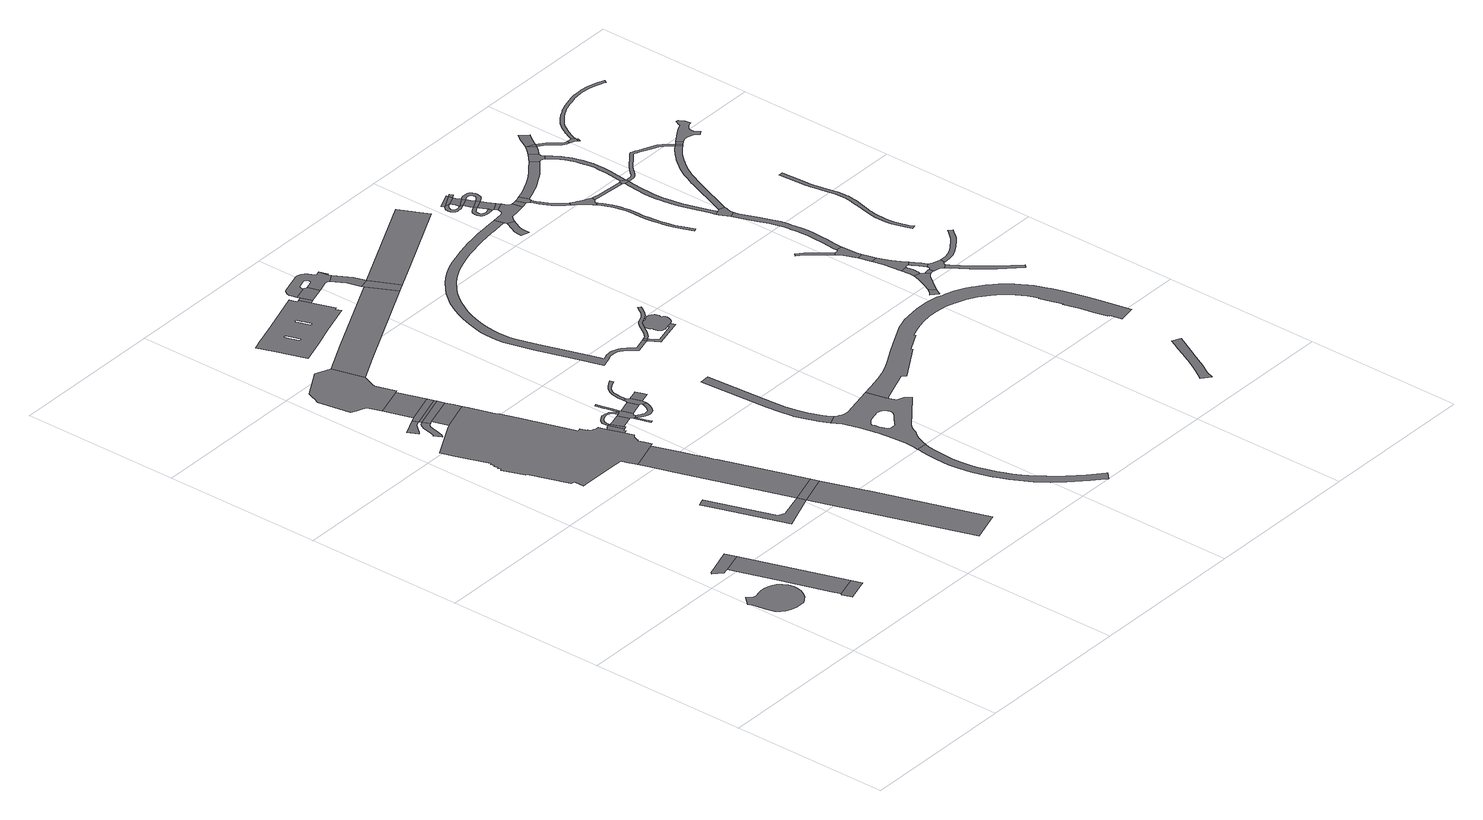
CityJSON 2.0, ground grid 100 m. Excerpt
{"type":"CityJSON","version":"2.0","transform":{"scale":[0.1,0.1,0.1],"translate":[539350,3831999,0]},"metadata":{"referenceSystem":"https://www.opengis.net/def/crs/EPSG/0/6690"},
"CityObjects":{
"road1":{"type":"Road","geometry":[{"type":"MultiSurface","lod":"1","boundaries":[[[0,1,2,3,4,5,6,7,8,9,10,11,12,13,14,15,16,17,18,19,20,21,22,23,24,25,26,27,28,29,30]]]}]},
"road2":{"type":"Road","geometry":[{"type":"MultiSurface","lod":"1","boundaries":[[[31,32,33,34,35,36,37,38,39]]]}]},
"road3":{"type":"Road","attributes":{"RoadStructureAttribute.sectionType":"1"},"geometry":[{"type":"MultiSurface","lod":"1","boundaries":[[[39,38,40,41,42,43,44,45]]]}]},
"road4":{"type":"Road","geometry":[{"type":"MultiSurface","lod":"1","boundaries":[[[45,44,46,47,48,49]]]}]},
"road5":{"type":"Road","attributes":{"RoadStructureAttribute.sectionType":"1"},"geometry":[{"type":"MultiSurface","lod":"1","boundaries":[[[50,51,52,53,54,55,56,57,58]]]}]},
"road6":{"type":"Road","geometry":[{"type":"MultiSurface","lod":"1","boundaries":[[[59,60,61,62,63,64,65,66,67,68]]]}]},
"road7":{"type":"Road","geometry":[{"type":"MultiSurface","lod":"1","boundaries":[[[69,70,71,72,73,74,75,76,77,78,79,80,81,82,83,84,85,86]]]}]},
"road8":{"type":"Road","attributes":{"RoadStructureAttribute.sectionType":"1"},"geometry":[{"type":"MultiSurface","lod":"1","boundaries":[[[87,88,89,90,91,92,93,94,95,96,97,98,99,100,101,102,103,104,105,106,107,108,109,110,111,112,113,114,115,116,117,118,119,120,121,122,123,124,125,126,127,128,129,130,131,132,133,134,135,136,137,138,139,140,141,142,143]]]}]},
"road9":{"type":"Road","attributes":{"RoadStructureAttribute.sectionType":"1"},"geometry":[{"type":"MultiSurface","lod":"1","boundaries":[[[144,145,59,68,146]]]}]},
"road10":{"type":"Road","geometry":[{"type":"MultiSurface","lod":"1","boundaries":[[[146,68,69,147]]]}]},
"road11":{"type":"Road","attributes":{"RoadStructureAttribute.sectionType":"1"},"geometry":[{"type":"MultiSurface","lod":"1","boundaries":[[[147,69,86,148,149]]]}]},
"road12":{"type":"Road","geometry":[{"type":"MultiSurface","lod":"1","boundaries":[[[150,151,152,153,154,155,156,157,158,159,160,161,162,163,164,165,166,167,168,169]]]}]},
"road13":{"type":"Road","attributes":{"RoadStructureAttribute.sectionType":"1"},"geometry":[{"type":"MultiSurface","lod":"1","boundaries":[[[162,161,145,144]]]}]},
"road14":{"type":"Road","attributes":{"RoadStructureAttribute.sectionType":"1"},"geometry":[{"type":"MultiSurface","lod":"1","boundaries":[[[170,171,149,148,102,101]]]}]},
"road15":{"type":"Road","attributes":{"RoadStructureAttribute.sectionType":"1"},"geometry":[{"type":"MultiSurface","lod":"1","boundaries":[[[172,173,174,175,176,133,132,177,178,179,180,181]]]}]},
"road16":{"type":"Road","geometry":[{"type":"MultiSurface","lod":"1","boundaries":[[[181,180,58,57,182]]]}]},
"road17":{"type":"Road","attributes":{"RoadStructureAttribute.sectionType":"1"},"geometry":[{"type":"MultiSurface","lod":"1","boundaries":[[[183,184,182,57,185,186]]]}]},
"road18":{"type":"Road","geometry":[{"type":"MultiSurface","lod":"1","boundaries":[[[187,188,143,142,189,190,191,192,193]]]}]},
"road19":{"type":"Road","attributes":{"RoadStructureAttribute.sectionType":"1"},"geometry":[{"type":"MultiSurface","lod":"1","boundaries":[[[193,192,194,195]]]}]},
"road20":{"type":"Road","attributes":{"RoadStructureAttribute.sectionType":"1"},"geometry":[{"type":"MultiSurface","lod":"1","boundaries":[[[196,197,198,199,195,194,200,201,202]]]}]},
"road21":{"type":"Road","geometry":[{"type":"MultiSurface","lod":"1","boundaries":[[[203,204,205,206,207,208,209,210,211,212,213,214,215,216,217,218,193,195,219,220,221,222,223,224,225,226,227,228,229,230,231,232,233]]]}]},
"road22":{"type":"Road","geometry":[{"type":"MultiSurface","lod":"1","boundaries":[[[234,235,236,237,238,239]]]}]},
"road23":{"type":"Road","geometry":[{"type":"MultiSurface","lod":"1","boundaries":[[[240,233,232,196,202,241,239,238,242,243,244,245,246]]]}]},
"road24":{"type":"Road","geometry":[{"type":"MultiSurface","lod":"1","boundaries":[[[247,248,249,250,251,252,253,233,240]]]}]},
"road25":{"type":"Road","geometry":[{"type":"MultiSurface","lod":"1","boundaries":[[[254,255,256,257,258,259,260,261,262,263,264,265,242,238,266,267,268,269,270,271,272,273,274,275,276,277,278,279]]]}]},
"road26":{"type":"Road","attributes":{"RoadStructureAttribute.sectionType":"1"},"geometry":[{"type":"MultiSurface","lod":"1","boundaries":[[[280,246,245,281,282,283]]]}]},
"road27":{"type":"Road","geometry":[{"type":"MultiSurface","lod":"1","boundaries":[[[284,285,286,287,288,289,290,291,292,293,294,295,296,297,298,299,300],[301,302,303,304,305,306,307,308,309,310,311,312,313],[314,315,316,317,318,319,320,321,322,323,324,325,326,327,328,329]]]}]},
"road28":{"type":"Road","geometry":[{"type":"MultiSurface","lod":"1","boundaries":[[[330,331,332,280,283,333,334,254,279,335,336,337]]]}]},
"road29":{"type":"Road","attributes":{"RoadStructureAttribute.sectionType":"1"},"geometry":[{"type":"MultiSurface","lod":"1","boundaries":[[[338,339,340,341,342,337,336]]]}]},
"road30":{"type":"Road","geometry":[{"type":"MultiSurface","lod":"1","boundaries":[[[343,344,345,346,347,348,349,350,351,352,353,354,355,356,357,358,359,360,361,331,330]]]}]},
"road31":{"type":"Road","attributes":{"RoadStructureAttribute.sectionType":"1"},"geometry":[{"type":"MultiSurface","lod":"1","boundaries":[[[362,363,364,169,168,365,366]]]}]},
"road32":{"type":"Road","attributes":{"RoadStructureAttribute.sectionType":"1"},"geometry":[{"type":"MultiSurface","lod":"1","boundaries":[[[367,368,369,370,371,372,373,374,375,376,377,378,379,380,381,382,383,384,385,386,387,388,389,390,391,392,393,394,395,396,397,398,399,400,401,402,403,404,405,406,407,408,409,410,411,412,413]]]}]},
"road33":{"type":"Road","geometry":[{"type":"MultiSurface","lod":"1","boundaries":[[[414,285,284,415]]]}]},
"road34":{"type":"Road","attributes":{"RoadStructureAttribute.sectionType":"1"},"geometry":[{"type":"MultiSurface","lod":"1","boundaries":[[[416,417,418,419,420,421,422,423,424,425,426,427,428,429,430,431]]]}]},
"road35":{"type":"Road","geometry":[{"type":"MultiSurface","lod":"1","boundaries":[[[432,433,434,435,436,414,415,437,438]]]}]},
"road36":{"type":"Road","attributes":{"RoadStructureAttribute.sectionType":"1"},"geometry":[{"type":"MultiSurface","lod":"1","boundaries":[[[439,440,441,442,443,444,445,446,431,430,447,448,449,450,451,452,453,454,455,456,457,458,459,460,461,367,413,462,463,464,465,466,467,468,469,470,471,472,473,474,475,476],[477,478,479,480,481,482,483,484,485,486,487,488,489,490,491,492,493,494,495,496,497,498,499,500,501,502,503]]]}]},
"road37":{"type":"Road","attributes":{"RoadStructureAttribute.sectionType":"1"},"geometry":[{"type":"MultiSurface","lod":"1","boundaries":[[[504,505,506,507,508,509,510,511,512,513,514,515,516,517,518,436,435,519,520,521,522,523,524,525,526,527,528,529,530,438,437,531,532,533,534,535,536,537]]]}]},
"road38":{"type":"Road","attributes":{"RoadStructureAttribute.sectionType":"1"},"geometry":[{"type":"MultiSurface","lod":"1","boundaries":[[[538,534,533,539,540,541]]]}]},
"road39":{"type":"Road","geometry":[{"type":"MultiSurface","lod":"1","boundaries":[[[537,536,542]]]}]},
"road40":{"type":"Road","attributes":{"RoadStructureAttribute.sectionType":"1"},"geometry":[{"type":"MultiSurface","lod":"1","boundaries":[[[541,540,362,366,543]]]}]},
"road41":{"type":"Road","geometry":[{"type":"MultiSurface","lod":"1","boundaries":[[[544,545,546,547]]]}]},
"road42":{"type":"Road","attributes":{"RoadStructureAttribute.sectionType":"1"},"geometry":[{"type":"MultiSurface","lod":"1","boundaries":[[[548,549,550,547,546,551,552,553,554,555]]]}]},
"road43":{"type":"Road","attributes":{"RoadStructureAttribute.sectionType":"1"},"geometry":[{"type":"MultiSurface","lod":"1","boundaries":[[[556,557,558,559,560,561,562,563,564,565,566,567,568,569,570,571,544,547,572,573,574,575]]]}]},
"road44":{"type":"Road","attributes":{"RoadStructureAttribute.sectionType":"1"},"geometry":[{"type":"MultiSurface","lod":"1","boundaries":[[[576,577,578,579,580,581,582,583,584,585,586,587,588,589,590,591,592,593,594,595,596,597,598,599,600,601,602,603,604,605,606,607,608,609,610,611,612,613,614,615,616,617,618,619,620,546,545,621,622,623,624,625,626,627,628,629,630,631,632,633,634,635,636,637,638,639,640,641,642,643,644,645,646,647,648,649,650,651,652,653,654,655,656,657,658,659,660,661,662,663,664,665,666]]]}]},
"road45":{"type":"Road","geometry":[{"type":"MultiSurface","lod":"1","boundaries":[[[667,668,669,670,671,672,673,674,675,676,677,678,679,680,681,682,683,684,575,574,685,686,687,688,689,690,691,692,693,694,695,696,697,698,555,554]]]}]},
"road46":{"type":"Road","attributes":{"RoadStructureAttribute.sectionType":"1"},"geometry":[{"type":"MultiSurface","lod":"1","boundaries":[[[699,700,541,543,701,702]]]}]},
"road47":{"type":"Road","attributes":{"RoadStructureAttribute.sectionType":"1"},"geometry":[{"type":"MultiSurface","lod":"1","boundaries":[[[703,704,705,706,707,708,709,710,711,712,713,714,715,716,717,718,719,720,721,722,723,724,725,726,727,728,729,730,731,732,733,734,735,736,737,738,739,740,741,742,743,744,745,746,747,439,476,748,749,750,751,752,753,754,755,756,757,758,759,760,761,762,763,764,765,766,767,768,769,770,771,772,773,774,775,776,777,778,779,780,781]]]}]},
"road48":{"type":"Road","geometry":[{"type":"MultiSurface","lod":"1","boundaries":[[[782,783,784,785,786,787,788,789,790,791]]]}]},
"road49":{"type":"Road","geometry":[{"type":"MultiSurface","lod":"1","boundaries":[[[792,793,794,795,796,797,798,799,800,801,802,803,804,805,806,807,808,809,810,811,812,813,814,815,816,817]]]}]},
"road50":{"type":"Road","geometry":[{"type":"MultiSurface","lod":"1","boundaries":[[[818,819,820,821,822,823,824,825,826,827,828,829,830,831,832,833,834,835,836,837,838,839,840,841,842,843,844,845,846,847]]]}]},
"road51":{"type":"Road","geometry":[{"type":"MultiSurface","lod":"1","boundaries":[[[848,849,850,792,851]]]}]},
"road52":{"type":"Road","attributes":{"RoadStructureAttribute.sectionType":"1"},"geometry":[{"type":"MultiSurface","lod":"1","boundaries":[[[851,792,817,852]]]}]},
"road53":{"type":"Road","geometry":[{"type":"MultiSurface","lod":"1","boundaries":[[[853,854,852,817,855,856,857,805,858]]]}]},
"road54":{"type":"Road","geometry":[{"type":"MultiSurface","lod":"1","boundaries":[[[859,860,861,862,863,864,865,866,867,576,666,782,791,868,869,870,871,872,873]]]}]},
"road55":{"type":"Road","geometry":[{"type":"MultiSurface","lod":"1","boundaries":[[[858,805,804,874]]]}]},
"road56":{"type":"Road","attributes":{"RoadStructureAttribute.sectionType":"1"},"geometry":[{"type":"MultiSurface","lod":"1","boundaries":[[[875,876,877,878,874,804,879,880,818,881]]]}]},
"road57":{"type":"Road","geometry":[{"type":"MultiSurface","lod":"1","boundaries":[[[881,818,847,882]]]}]},
"road58":{"type":"Road","geometry":[{"type":"MultiSurface","lod":"1","boundaries":[[[883,882,847,884,885,886,834,833,887,888]]]}]},
"road59":{"type":"Road","attributes":{"RoadStructureAttribute.sectionType":"1"},"geometry":[{"type":"MultiSurface","lod":"1","boundaries":[[[888,887,863,862]]]}]},
"road60":{"type":"Road","geometry":[{"type":"MultiSurface","lod":"1","boundaries":[[[889,890,851,852]]]}]},
"road61":{"type":"Road","attributes":{"RoadStructureAttribute.sectionType":"1"},"geometry":[{"type":"MultiSurface","lod":"1","boundaries":[[[891,892,893,894,895,896,897,898,899,900,901,902,903,904,905]]]}]},
"road62":{"type":"Road","geometry":[{"type":"MultiSurface","lod":"1","boundaries":[[[906,907,908,909,910,911,912,913,914,915,916,917,918,919,920,858,874,921,922,923,924,925,926,927,928,929,930,881,882]]]}]},
"road63":{"type":"Road","attributes":{"RoadStructureAttribute.sectionType":"1"},"geometry":[{"type":"MultiSurface","lod":"1","boundaries":[[[931,932,873,872,933,934]]]}]},
"road64":{"type":"Road","geometry":[{"type":"MultiSurface","lod":"1","boundaries":[[[935,936,937,938,939]]]}]},
"road65":{"type":"Road","geometry":[{"type":"MultiSurface","lod":"1","boundaries":[[[940,941,931,934,942,943,944]]]}]},
"road66":{"type":"Road","attributes":{"RoadStructureAttribute.sectionType":"1"},"geometry":[{"type":"MultiSurface","lod":"1","boundaries":[[[945,946,947,948,949,950,951,952,953,943,942,954,955,956,957,958,959,960,961,962,963,964]]]}]},
"road67":{"type":"Road","geometry":[{"type":"MultiSurface","lod":"1","boundaries":[[[965,966,967,968,935,939,969,970,971,972,973,974,975,976,977,978,979]]]}]},
"road68":{"type":"Road","attributes":{"RoadStructureAttribute.sectionType":"1"},"geometry":[{"type":"MultiSurface","lod":"1","boundaries":[[[980,981,982,983,984,985,986,987,988,989]]]}]},
"road69":{"type":"Road","attributes":{"RoadStructureAttribute.sectionType":"1"},"geometry":[{"type":"MultiSurface","lod":"1","boundaries":[[[990,991,992,993,994,995,996,997,998,999,1000,1001,1002,1003,1004,1005,1006,1007,1008,1009,1010,1011,1012,1013,1014,1015,1016,1017,1018,1019,1020,1021,1022,1023,1024,1025,1026,1027,1028]]]}]},
"road70":{"type":"Road","geometry":[{"type":"MultiSurface","lod":"1","boundaries":[[[1029,1030,1031,1032,964,963,1033,1034,1035,1036,1037,1038,1028,1027,1039,1040,1041,1042]]]}]},
"road71":{"type":"Road","attributes":{"RoadStructureAttribute.sectionType":"1"},"geometry":[{"type":"MultiSurface","lod":"1","boundaries":[[[1043,1044,1045,1046,1047,1048,1049,1050,1051,1052,1053,965,979]]]}]},
"road72":{"type":"Road","geometry":[{"type":"MultiSurface","lod":"1","boundaries":[[[1054,1055,1056,1057,1058,989,988,1059,1060,1061,1062,1063,1064,1065]]]}]},
"road73":{"type":"Road","attributes":{"RoadStructureAttribute.sectionType":"1"},"geometry":[{"type":"MultiSurface","lod":"1","boundaries":[[[1066,1067,1068,974,973,1069,1070]]]}]},
"road74":{"type":"Road","attributes":{"RoadStructureAttribute.sectionType":"1"},"geometry":[{"type":"MultiSurface","lod":"1","boundaries":[[[1071,1062,1061,1072,1073]]]}]},
"road75":{"type":"Road","geometry":[{"type":"MultiSurface","lod":"1","boundaries":[[[1074,1075,1076,1077,1073,1072,1078,1050,1049,1079,1080,1081,1082,1083,1084]]]}]},
"road76":{"type":"Road","attributes":{"RoadStructureAttribute.sectionType":"1"},"geometry":[{"type":"MultiSurface","lod":"1","boundaries":[[[1085,1086,1087,1088,1089,1090,1091,1092,1093,940,944,1094,1095,1096,1097,1098,1099,1100,1101,1102,1103,1104]]]}]},
"road77":{"type":"Road","attributes":{"RoadStructureAttribute.sectionType":"1"},"geometry":[{"type":"MultiSurface","lod":"1","boundaries":[[[1105,1106,1107,1084,1083,1108,1109,1110,1111,1112,1113,1114]]]}]},
"road78":{"type":"Road","geometry":[{"type":"MultiSurface","lod":"1","boundaries":[[[1115,1116,1117,1118,1114,1113,1119,1120,1121,1066,1070,1122,1123,1124,1125,1126,1127,1128,1129,1130,1131,1132,1133,1134]]]}]},
"road79":{"type":"Road","attributes":{"RoadStructureAttribute.sectionType":"1"},"geometry":[{"type":"MultiSurface","lod":"1","boundaries":[[[1135,1136,1042,1041,1137,1138]]]}]},
"road80":{"type":"Road","attributes":{"RoadStructureAttribute.sectionType":"1"},"geometry":[{"type":"MultiSurface","lod":"1","boundaries":[[[1139,1140,1141,1142,1143,1144,1145,1146,1147,1148,1149,1150,1151,1152,1153,1154,1155,1156,1157,1158,1159,1160,1161,1162,1163,1164,1165,1166,1167,1168,1054,1065]]]}]},
"road81":{"type":"Road","geometry":[{"type":"MultiSurface","lod":"1","boundaries":[[[1169,1170,1171,1172,1154,1153,1173,1174,1175,1176]]]}]},
"road82":{"type":"Road","attributes":{"RoadStructureAttribute.sectionType":"1"},"geometry":[{"type":"MultiSurface","lod":"1","boundaries":[[[1177,1178,1179,1180,1181,1182,1183,1184,1185,1186,1187,1188,1171,1170,1189,1190,1191,1192,1193,1194,1195,1196,1197,1198,1199,1200]]]}]},
"road83":{"type":"Road","attributes":{"RoadStructureAttribute.sectionType":"1"},"geometry":[{"type":"MultiSurface","lod":"1","boundaries":[[[1201,1202,1203,1204,1205,1206,1127,1126,1207,1208,1209,1210,1211,1212,1213]]]}]},
"road84":{"type":"Road","geometry":[{"type":"MultiSurface","lod":"1","boundaries":[[[1214,1138,1137,1177,1200,1215]]]}]},
"road85":{"type":"Road","geometry":[{"type":"MultiSurface","lod":"1","boundaries":[[[1216,1085,1104,1217,1218,1219,1220,1221,1222,1223]]]}]},
"road86":{"type":"Road","attributes":{"RoadStructureAttribute.sectionType":"1"},"geometry":[{"type":"MultiSurface","lod":"1","boundaries":[[[1224,1225,1226,1227,1228,1229,1230,1231,1232,1233,1234,1235,1236,1237,1238,1220,1219,1239,1240,1241,1242,1243,1244,1245,1246,1247,1248,1249,1250,1251,1252,1253,1214,1215]]]}]},
"road87":{"type":"Road","attributes":{"RoadStructureAttribute.sectionType":"1"},"geometry":[{"type":"MultiSurface","lod":"1","boundaries":[[[1254,1255,1256,1257,1258,1259,1260,1261,1262,1263,1134,1133,1264,1265,1266,1267,1268,1269,1270,1271,1272,1273,1274]]]}]},
"road88":{"type":"Road","attributes":{"RoadStructureAttribute.sectionType":"1"},"geometry":[{"type":"MultiSurface","lod":"1","boundaries":[[[1275,1276,1277,1216,1223,1278,1279,1280]]]}]},
"road89":{"type":"Road","geometry":[{"type":"MultiSurface","lod":"1","boundaries":[[[1275,1280,1281]]]}]},
"road90":{"type":"Road","attributes":{"RoadStructureAttribute.sectionType":"1"},"geometry":[{"type":"MultiSurface","lod":"1","boundaries":[[[1282,1283,1284,1285,1286,1275,1281,1287,1288,1289]]]}]},
"road91":{"type":"Road","attributes":{"RoadStructureAttribute.sectionType":"1"},"geometry":[{"type":"MultiSurface","lod":"1","boundaries":[[[1290,1291,1292,1293,1294,1295,1296,1297,1298,1299,1300,1301,1302,1303,1304,1169,1176,1305,1306,1307,1308,1309,1310,1311,1312,1313,1314,1315,1316,1317,1318,1319]]]}]},
"road92":{"type":"Road","attributes":{"RoadStructureAttribute.sectionType":"1"},"geometry":[{"type":"MultiSurface","lod":"1","boundaries":[[[1320,1321,1322,1323,1324,1325,1326,1327,1328,1281,1280,1329,1330,1331,1332,1333,1334,1335,1336,1337,1338,1339]]]}]},
"road93":{"type":"Road","attributes":{"RoadStructureAttribute.sectionType":"1"},"geometry":[{"type":"MultiSurface","lod":"1","boundaries":[[[1340,1341,1342,1343,1344,1345,1346,1347,1348,1349,1350,1351,1352,1353,1354,1355,1356,1357,1358,1359,1360,1361,1215,1200,1362,1363,1364,1365,1366,1367,1368,1369,1370,1371,1372,1373,1374,1375,1376,1377,1378,1379,1380,1381,1382,1383,1290,1384]]]}]},
"road94":{"type":"Road","geometry":[{"type":"MultiSurface","lod":"1","boundaries":[[[1385,1386,1339,1338,1387,1388,1389,1390]]]}]},
"road95":{"type":"Road","attributes":{"RoadStructureAttribute.sectionType":"1"},"geometry":[{"type":"MultiSurface","lod":"1","boundaries":[[[1391,1392,1393,1394,1395,1396,1397,1398,1399,1400,1401,1402,1403,1404,1405,1406,1407,1408,1409,1410,1411,1412,1413,1414,1415,1416,1417,1418,1419,1420,1421,1422,1423,1424,1425,1426,1427,1428,1429,1430,1431,1432,1433,1434,1435,1436,1437,1438,1439,1440,1441,1442,1443,1444,1445,1446,1447,1448]]]}]},
"road96":{"type":"Road","geometry":[{"type":"MultiSurface","lod":"1","boundaries":[[[1449,1450,1389,1388]]]}]},
"road97":{"type":"Road","geometry":[{"type":"MultiSurface","lod":"1","boundaries":[[[1384,1290,1319,1451]]]}]},
"road98":{"type":"Road","attributes":{"RoadStructureAttribute.sectionType":"1"},"geometry":[{"type":"MultiSurface","lod":"1","boundaries":[[[1452,1384,1451,1453]]]}]},
"road99":{"type":"Road","geometry":[{"type":"MultiSurface","lod":"1","boundaries":[[[1454,1455,1456,1457,1458,1452,1453,1459,1460,1461,1462,1463,1464,1465,1466,1467,1468,1469,1470,1471,1472,1473,1474,1475,1476]]]}]},
"road100":{"type":"Road","attributes":{"RoadStructureAttribute.sectionType":"1"},"geometry":[{"type":"MultiSurface","lod":"1","boundaries":[[[1477,1478,1479,1480,1481,1482,1483,1484,1485,1486,1487,1488,1489,1490,1491,1492,1493,1494,1495,1496,1497,1498,1499,1500,1501,1502,1503,1385,1390,1504,1505,1506,1507,1508,1509,1510,1511,1512,1513,1514,1515,1516,1517,1518,1519,1520,1521,1522,1523,1524,1525,1526,1527,1528,1529,1530,1531,1532]]]}]}
},
"vertices":[
[113,528,0],[143,518,0],[178,516,0],[208,518,0],[230,529,0],[255,549,0],[277,577,0],[292,607,0],[299,634,0],[299,662,0],[294,694,0],[278,724,0],[270,732,0],[256,746,0],[235,761,0],[208,771,0],[183,776,0],[158,775,0],[128,770,0],[103,762,0],[88,762,0],[78,765,0],[48,797,0],[3,744,0],[11,729,0],[27,643,0],[29,629,0],[35,607,0],[42,584,0],[60,560,0],[80,540,0],
[315,1164,0],[181,1120,0],[127,1103,0],[114,1089,0],[165,1043,0],[183,1048,0],[198,1051,0],[203,1051,0],[338,1094,0],
[294,772,0],[310,722,0],[392,463,0],[407,421,0],[409,413,0],[544,457,0],
[399,403,0],[420,344,0],[431,348,0],[566,391,0],
[844,1162,0],[801,1179,0],[665,1598,0],[650,1593,0],[615,1580,0],[651,1468,0],[785,1067,0],[1023,1157,0],[1006,1209,0],
[281,3335,0],[230,3313,0],[174,3287,0],[204,3225,0],[218,3235,0],[233,3253,0],[251,3276,0],[263,3288,0],[275,3296,0],[295,3301,0],
[303,3286,0],[281,3273,0],[271,3258,0],[263,3238,0],[256,3213,0],[251,3193,0],[249,3176,0],[244,3158,0],[238,3152,0],[262,3106,0],[272,3121,0],[279,3141,0],[284,3161,0],[289,3184,0],[294,3206,0],[299,3219,0],[306,3231,0],[326,3241,0],
[870,2502,0],[853,2502,0],[841,2507,0],[825,2514,0],[815,2529,0],[812,2528,0],[798,2571,0],[786,2567,0],[776,2564,0],[670,2899,0],[636,3006,0],[631,3018,0],[621,3047,0],[577,3182,0],[567,3213,0],[373,3150,0],[353,3139,0],[340,3132,0],[124,3014,0],[137,2976,0],[149,2940,0],[218,2729,0],[210,2723,0],[216,2703,0],[217,2701,0],[208,2697,0],[215,2675,0],[206,2671,0],[212,2651,0],[201,2646,0],[201,2643,0],[248,2508,0],[258,2507,0],[340,2261,0],[362,2255,0],[363,2254,0],[363,2250,0],[364,2194,0],[381,2194,0],[644,2194,0],[687,2192,0],[690,2184,0],[702,2145,0],[708,2128,0],[708,2127,0],[717,2099,0],[909,2161,0],[929,2169,0],[922,2189,0],[914,2214,0],[903,2248,0],[907,2249,0],[911,2267,0],[921,2288,0],[936,2299,0],[920,2353,0],[886,2455,0],
[503,3410,0],[311,3348,0],[516,3373,0],
[521,3357,0],
[342,3250,0],[535,3313,0],
[380,4023,0],[341,4039,0],[313,4050,0],[138,3946,0],[120,3902,0],[115,3889,0],[100,3854,0],[136,3650,0],[168,3637,0],[202,3622,0],[228,3611,0],[255,3525,0],[446,3586,0],[449,3586,0],[463,3592,0],[422,3719,0],[429,3737,0],[445,3775,0],[460,3811,0],[411,4011,0],
[550,3265,0],[545,3281,0],
[1030,1791,0],[1026,1801,0],[1008,1859,0],[988,1918,0],[968,1980,0],[736,2042,0],[785,1890,0],[859,1662,0],[1005,1210,0],[1199,1272,0],
[1216,1221,0],
[1312,928,0],[1289,998,0],[1336,191,0],[1532,255,0],
[903,2462,0],[898,2457,0],[934,2358,0],[942,2360,0],[937,2375,0],[950,2380,0],[921,2473,0],
[969,2386,0],[936,2470,0],
[1026,2494,0],[1019,2491,0],[965,2476,0],[956,2473,0],[967,2396,0],[977,2401,0],[1049,2424,0],
[1035,2539,0],[1023,2551,0],[1013,2554,0],[1005,2556,0],[987,2558,0],[975,2558,0],[972,2558,0],[971,2557,0],[958,2550,0],[940,2540,0],[930,2532,0],[923,2523,0],[918,2510,0],[916,2500,0],[918,2483,0],[921,2474,0],[934,2481,0],[933,2485,0],[936,2503,0],[940,2515,0],[949,2524,0],[953,2528,0],[963,2535,0],[975,2540,0],[978,2541,0],[998,2543,0],[1005,2541,0],[1015,2538,0],[1030,2526,0],[1043,2499,0],[1063,2511,0],
[1086,2334,0],[1095,2308,0],[1108,2312,0],[1096,2347,0],[1076,2407,0],[1065,2403,0],
[1073,2514,0],[1059,2421,0],[1094,2419,0],[1091,2429,0],[1094,2434,0],[1101,2442,0],[1080,2509,0],
[1062,2569,0],[1051,2615,0],[1041,2656,0],[1029,2651,0],[1041,2598,0],[1045,2579,0],[1055,2539,0],
[1206,2458,0],[1204,2445,0],[1202,2443,0],[1192,2424,0],[1184,2410,0],[1177,2398,0],[1175,2397,0],[1164,2392,0],[1149,2390,0],[1137,2392,0],[1129,2396,0],[1122,2400,0],[1102,2384,0],[1116,2377,0],[1124,2372,0],[1142,2365,0],[1159,2365,0],[1172,2368,0],[1187,2373,0],[1190,2376,0],[1197,2383,0],[1209,2398,0],[1219,2416,0],[1221,2420,0],[1229,2438,0],[1230,2451,0],
[1168,2537,0],[1116,2447,0],[1170,2464,0],[1188,2470,0],
[857,4513,0],[835,4583,0],[818,4578,0],[802,4625,0],[540,4539,0],[408,4496,0],[382,4488,0],[314,4466,0],[353,4349,0],[370,4297,0],[412,4173,0],[554,4220,0],[701,4269,0],[901,4335,0],[889,4371,0],[902,4375,0],[889,4414,0],[657,4459,0],[659,4465,0],[665,4467,0],[671,4465,0],[671,4464,0],[683,4426,0],[685,4421,0],[697,4382,0],[695,4377,0],[689,4375,0],[684,4377,0],[670,4419,0],[658,4456,0],[519,4386,0],[524,4373,0],[524,4372,0],[537,4331,0],[536,4326,0],[530,4323,0],[528,4324,0],[523,4326,0],[510,4366,0],[509,4368,0],[506,4379,0],[504,4384,0],[497,4407,0],[498,4412,0],[505,4415,0],[511,4412,0],
[1192,2565,0],[1171,2563,0],[1173,2548,0],[1198,2470,0],[1203,2466,0],[1231,2458,0],[1231,2483,0],[1210,2550,0],
[1299,2501,0],[1290,2528,0],[1276,2570,0],[1260,2563,0],[1216,2552,0],
[1190,2578,0],[1189,2605,0],[1192,2630,0],[1196,2655,0],[1201,2668,0],[1206,2675,0],[1216,2688,0],[1243,2708,0],[1279,2722,0],[1274,2746,0],[1248,2733,0],[1226,2718,0],[1208,2705,0],[1196,2688,0],[1186,2673,0],[1179,2653,0],[1174,2630,0],[1169,2605,0],[1170,2577,0],
[1165,4389,0],[1018,4317,0],[625,4121,0],[627,3898,0],[1254,4210,0],
[1802,1002,0],[1801,989,0],[1797,960,0],[1793,924,0],[1788,855,0],[1785,809,0],[1786,772,0],[1791,723,0],[1802,653,0],[1809,618,0],[1823,571,0],[1843,506,0],[1860,467,0],[1880,420,0],[1906,370,0],[1948,301,0],[1973,265,0],[1988,246,0],[2003,225,0],[2060,159,0],[2151,69,0],[2196,30,0],[2230,0,0],[2273,43,0],[2268,47,0],[2229,81,0],[2183,120,0],[2104,200,0],[2050,263,0],[2035,283,0],[2022,300,0],[1997,335,0],[1978,364,0],[1959,399,0],[1934,445,0],[1915,490,0],[1900,527,0],[1880,588,0],[1867,633,0],[1861,664,0],[1850,730,0],[1846,776,0],[1845,808,0],[1848,851,0],[1852,918,0],[1859,970,0],[1866,996,0],
[858,4590,0],[880,4520,0],
[1759,1579,0],[1737,1621,0],[1708,1701,0],[1690,1758,0],[1677,1833,0],[1669,1913,0],[1643,2353,0],[1583,2350,0],[1609,1908,0],[1618,1824,0],[1632,1744,0],[1633,1739,0],[1651,1682,0],[1681,1597,0],[1710,1539,0],[1768,1568,0],
[949,4628,0],[948,4629,0],[945,4632,0],[942,4635,0],[852,4607,0],[987,4555,0],[964,4627,0],
[2066,1582,0],[1899,1544,0],[1861,1535,0],[1843,1534,0],[1828,1536,0],[1811,1541,0],[1794,1549,0],[1781,1556,0],[1724,1511,0],[1741,1480,0],[1749,1456,0],[1769,1382,0],[1781,1328,0],[1789,1287,0],[1791,1280,0],[1792,1273,0],[1798,1227,0],[1804,1174,0],[1805,1161,0],[1805,1154,0],[1807,1118,0],[1807,1085,0],[1805,1031,0],[1876,1025,0],[1888,1056,0],[1906,1088,0],[1921,1109,0],[1929,1119,0],[1938,1141,0],[1948,1155,0],[1957,1169,0],[1974,1185,0],[2053,1247,0],[2190,1354,0],[2163,1388,0],[2116,1403,0],[2099,1446,0],[2096,1452,0],[1868,1258,0],[1854,1277,0],[1850,1291,0],[1848,1300,0],[1846,1307,0],[1840,1341,0],[1837,1351,0],[1841,1360,0],[1851,1370,0],[1864,1380,0],[1878,1387,0],[1951,1403,0],[1967,1401,0],[1979,1395,0],[1990,1385,0],[1993,1380,0],[1999,1371,0],[2002,1357,0],[2001,1341,0],[1996,1330,0],[1987,1321,0],[1966,1302,0],[1926,1267,0],[1913,1255,0],[1901,1252,0],[1886,1251,0],[1876,1252,0],
[1095,4668,0],[1090,4672,0],[1071,4712,0],[1061,4725,0],[1045,4737,0],[1027,4743,0],[1004,4743,0],[987,4737,0],[978,4734,0],[928,4718,0],[863,4697,0],[852,4685,0],[843,4670,0],[840,4653,0],[843,4638,0],[938,4645,0],[939,4654,0],[943,4662,0],[950,4667,0],[980,4677,0],[996,4682,0],[1009,4681,0],[1020,4673,0],[1023,4660,0],[1020,4649,0],[1017,4646,0],[1012,4641,0],[1061,4579,0],[1075,4578,0],[1089,4572,0],[1142,4602,0],[1133,4618,0],[1132,4619,0],[1124,4677,0],
[1201,4495,0],[1136,4485,0],[1160,4404,0],[1223,4418,0],
[1143,4623,0],
[1312,4238,0],
[1723,2870,0],[1708,2866,0],[1715,2843,0],[1734,2853,0],
[1905,2832,0],[1770,2796,0],[1738,2847,0],[1720,2834,0],[1757,2773,0],[1945,2822,0],[1936,2853,0],[1902,2844,0],
[1848,2981,0],[1894,3000,0],[1909,3011,0],[1923,3024,0],[1945,3052,0],[1962,3082,0],[1944,3092,0],[1928,3063,0],[1908,3038,0],[1896,3026,0],[1884,3018,0],[1838,2998,0],[1828,2991,0],[1809,2971,0],[1769,2907,0],[1742,2879,0],[1757,2865,0],[1785,2894,0],[1818,2948,0],[1841,2976,0],
[2135,4256,0],[2104,4253,0],[2090,4251,0],[2047,4247,0],[1975,4240,0],[1916,4231,0],[1860,4222,0],[1822,4213,0],[1775,4203,0],[1708,4184,0],[1660,4169,0],[1608,4148,0],[1565,4127,0],[1518,4098,0],[1475,4067,0],[1429,4028,0],[1395,3995,0],[1363,3958,0],[1332,3918,0],[1303,3869,0],[1276,3817,0],[1253,3763,0],[1235,3705,0],[1221,3653,0],[1212,3604,0],[1208,3561,0],[1207,3527,0],[1207,3488,0],[1212,3443,0],[1221,3394,0],[1256,3266,0],[1325,3045,0],[1379,2868,0],[1381,2869,0],[1436,2886,0],[1467,2900,0],[1492,2902,0],[1512,2901,0],[1527,2897,0],[1541,2890,0],[1552,2883,0],[1557,2879,0],[1568,2871,0],[1581,2857,0],[1617,2815,0],[1627,2841,0],[1607,2866,0],[1593,2882,0],[1575,2898,0],[1569,2902,0],[1555,2910,0],[1539,2919,0],[1519,2925,0],[1503,2928,0],[1488,2927,0],[1469,2924,0],[1429,2909,0],[1419,2941,0],[1367,3112,0],[1314,3283,0],[1280,3408,0],[1271,3451,0],[1267,3491,0],[1267,3526,0],[1268,3557,0],[1272,3596,0],[1279,3640,0],[1292,3688,0],[1309,3742,0],[1330,3792,0],[1355,3839,0],[1382,3884,0],[1410,3921,0],[1439,3954,0],[1469,3983,0],[1512,4020,0],[1551,4048,0],[1594,4074,0],[1632,4093,0],[1680,4112,0],[1725,4126,0],[1790,4145,0],[1835,4155,0],[1872,4163,0],[1926,4172,0],[1982,4181,0],[2050,4187,0],[2053,4188,0],[2071,4189,0],[2140,4196,0],[2148,4196,0],
[1956,2865,0],[1966,2879,0],[1971,2893,0],[1973,2907,0],[1970,2919,0],[1964,2927,0],[1953,2935,0],[1956,2949,0],[1955,2965,0],[1949,2975,0],[1936,2987,0],[1935,2987,0],[1924,2994,0],[1907,2996,0],[1895,2992,0],[1887,2990,0],[1875,2979,0],[1856,2980,0],[1816,2943,0],[1816,2923,0],[1819,2915,0],[1823,2907,0],[1824,2904,0],[1832,2898,0],[1830,2886,0],[1831,2873,0],[1835,2862,0],[1842,2853,0],[1852,2845,0],[1865,2841,0],[1876,2838,0],[1885,2841,0],
[1879,4744,0],[1229,4421,0],[1479,4321,0],[1968,4564,0],
[3600,1145,0],[3577,1243,0],[3559,1313,0],[3538,1385,0],[3517,1451,0],[3510,1471,0],[3500,1501,0],[3483,1542,0],[3467,1573,0],[3446,1609,0],[3427,1636,0],[3404,1666,0],[3374,1702,0],[3352,1724,0],[3321,1751,0],[3294,1773,0],[3263,1795,0],[3257,1798,0],[3231,1814,0],[3199,1832,0],[3166,1847,0],[3125,1862,0],[3115,1865,0],[3093,1871,0],[3060,1880,0],[3024,1887,0],[2987,1893,0],[2941,1895,0],[2901,1894,0],[2856,1891,0],[2820,1886,0],[2805,1883,0],[2772,1877,0],[2728,1864,0],[2691,1850,0],[2656,1832,0],[2581,1795,0],[2483,1742,0],[2379,1685,0],[2344,1667,0],[2317,1653,0],[2291,1641,0],[2270,1634,0],[2242,1625,0],[2182,1609,0],[2130,1465,0],[2318,1537,0],[2336,1512,0],[2565,1654,0],[2560,1664,0],[2687,1730,0],[2681,1741,0],[2751,1767,0],[2817,1785,0],[2885,1793,0],[2946,1793,0],[3015,1784,0],[3076,1768,0],[3078,1767,0],[3141,1741,0],[3200,1708,0],[3259,1665,0],[3303,1621,0],[3349,1562,0],[3381,1504,0],[3406,1443,0],[3398,1438,0],[3414,1391,0],[3443,1301,0],[3434,1299,0],[3448,1252,0],[3462,1200,0],[3481,1117,0],[3500,1034,0],[3505,1035,0],[3506,1027,0],[3512,1028,0],[3525,955,0],[3635,975,0],
[2156,4181,0],[2129,4129,0],[2115,4095,0],[2109,4067,0],[2107,4044,0],[2159,4028,0],[2161,4075,0],[2167,4102,0],[2184,4142,0],[2194,4161,0],
[2070,4553,0],[2058,4541,0],[2050,4528,0],[2049,4519,0],[2048,4513,0],[2050,4496,0],[2058,4481,0],[2068,4473,0],[2078,4469,0],[2093,4469,0],[2111,4469,0],[2117,4472,0],[2141,4484,0],[2125,4491,0],[2110,4488,0],[2103,4486,0],[2086,4486,0],[2078,4491,0],[2070,4501,0],[2070,4511,0],[2072,4516,0],[2073,4521,0],[2078,4531,0],[2086,4538,0],[2090,4541,0],[2107,4549,0],
[2161,4427,0],[2144,4417,0],[2131,4409,0],[2121,4399,0],[2117,4389,0],[2115,4382,0],[2114,4376,0],[2114,4372,0],[2114,4359,0],[2119,4341,0],[2130,4332,0],[2140,4328,0],[2143,4327,0],[2155,4324,0],[2175,4324,0],[2203,4326,0],[2202,4350,0],[2189,4345,0],[2174,4342,0],[2162,4342,0],[2152,4344,0],[2149,4344,0],[2139,4352,0],[2137,4364,0],[2137,4371,0],[2137,4377,0],[2139,4389,0],[2146,4394,0],[2153,4398,0],[2174,4409,0],
[2157,4614,0],[2060,4571,0],[2065,4561,0],[2162,4602,0],
[2165,4574,0],
[2185,4531,0],[2177,4544,0],[2122,4518,0],[2123,4516,0],[2124,4509,0],[2185,4530,0],
[2309,4287,0],[2301,4299,0],[2287,4325,0],[2285,4329,0],[2227,4303,0],[2227,4293,0],[2225,4280,0],[2215,4270,0],[2205,4262,0],[2200,4171,0],[2226,4203,0],[2235,4204,0],[2277,4209,0],[2338,4220,0],[2323,4282,0],
[2195,4507,0],
[2215,4468,0],[2213,4470,0],[2200,4497,0],[2198,4502,0],[2143,4479,0],[2156,4442,0],[2223,4457,0],
[2231,4434,0],
[2246,4403,0],[2180,4397,0],[2189,4377,0],[2198,4358,0],[2220,4327,0],[2272,4355,0],
[2192,4590,0],[2183,4611,0],
[3525,603,0],[3506,568,0],[3488,533,0],[3462,480,0],[3447,451,0],[3431,417,0],[3391,341,0],[3351,276,0],[3330,245,0],[3383,205,0],[3402,253,0],[3442,318,0],[3496,426,0],[3503,439,0],[3576,579,0],
[2248,4443,0],[2263,4453,0],[2271,4463,0],[2273,4465,0],[2278,4478,0],[2280,4496,0],[2278,4505,0],[2278,4508,0],[2273,4523,0],[2263,4535,0],[2250,4540,0],[2239,4541,0],[2230,4542,0],[2212,4542,0],[2189,4532,0],[2213,4517,0],[2228,4520,0],[2240,4518,0],[2250,4510,0],[2255,4499,0],[2255,4493,0],[2256,4483,0],[2250,4477,0],[2248,4475,0],[2236,4465,0],
[2358,4286,0],[2348,4284,0],[2373,4228,0],[2379,4230,0],
[3088,1968,0],[3068,1940,0],[3052,1927,0],[3093,1891,0],[3116,1930,0],
[2400,4298,0],[2378,4292,0],[2398,4219,0],[2417,4225,0],[2422,4242,0],
[2512,4060,0],[2501,4071,0],[2489,4086,0],[2476,4103,0],[2466,4117,0],[2454,4138,0],[2443,4157,0],[2435,4174,0],[2425,4200,0],[2406,4194,0],[2416,4166,0],[2426,4148,0],[2437,4128,0],[2449,4106,0],[2460,4091,0],[2473,4073,0],[2487,4058,0],[2498,4046,0],[2517,4028,0],[2530,4044,0],
[3145,2112,0],[3139,2090,0],[3134,2072,0],[3112,2017,0],[3164,1996,0],[3172,2006,0],[3196,2040,0],[3209,2051,0],[3221,2058,0],[3210,2086,0],[3202,2086,0],[3199,2088,0],[3194,2091,0],[3190,2097,0],[3188,2104,0],
[2995,2668,0],[2965,2704,0],[2946,2726,0],[2905,2761,0],[2892,2746,0],[2932,2711,0],[2950,2691,0],[2980,2656,0],[3037,2587,0],[3052,2599,0],
[2621,3891,0],[2634,3861,0],[2641,3841,0],[2650,3817,0],[2655,3796,0],[2660,3771,0],[2664,3749,0],[2666,3725,0],[2666,3691,0],[2666,3654,0],[2669,3611,0],[2673,3572,0],[2681,3526,0],[2683,3520,0],[2688,3489,0],[2698,3450,0],[2717,3395,0],[2744,3335,0],[2762,3344,0],[2735,3403,0],[2718,3455,0],[2708,3494,0],[2701,3529,0],[2700,3532,0],[2693,3575,0],[2689,3612,0],[2686,3655,0],[2686,3691,0],[2686,3726,0],[2683,3751,0],[2679,3775,0],[2675,3800,0],[2669,3823,0],[2660,3848,0],[2652,3869,0],[2639,3900,0],[2626,3924,0],[2622,3931,0],[2608,3914,0],
[2625,3989,0],[2596,4004,0],[2567,4020,0],[2560,4024,0],[2534,4011,0],[2541,4003,0],[2549,3995,0],[2568,3972,0],[2585,3951,0],[2597,3933,0],[2623,3942,0],[2630,3950,0],[2640,3956,0],[2648,3982,0],
[3189,2116,0],[3190,2122,0],[3191,2131,0],[3191,2143,0],[3191,2161,0],[3186,2194,0],[3187,2202,0],[3144,2199,0],[3147,2153,0],[3147,2149,0],[3147,2129,0],
[3083,2607,0],[3080,2600,0],[3076,2597,0],[3067,2595,0],[3059,2595,0],[3053,2563,0],[3062,2543,0],[3096,2466,0],[3135,2474,0],[3128,2513,0],[3123,2572,0],[3123,2606,0],
[3249,2092,0],[3240,2090,0],[3232,2090,0],[3236,2061,0],[3249,2063,0],
[3144,2435,0],[3115,2388,0],[3156,2390,0],
[3229,2239,0],[3215,2264,0],[3188,2308,0],[3173,2343,0],[3127,2318,0],[3190,2208,0],[3195,2210,0],[3198,2211,0],[3205,2210,0],[3209,2208,0],[3238,2225,0],
[2712,4478,0],[2664,4440,0],[2620,4406,0],[2574,4376,0],[2531,4352,0],[2491,4332,0],[2487,4331,0],[2473,4325,0],[2443,4313,0],[2464,4257,0],[2467,4258,0],[2515,4277,0],[2531,4285,0],[2559,4299,0],[2605,4325,0],[2616,4332,0],[2654,4357,0],[2701,4392,0],[2751,4433,0],[2754,4435,0],
[3270,2165,0],[3268,2169,0],[3253,2199,0],[3221,2192,0],[3223,2187,0],[3242,2154,0],[3254,2132,0],[3255,2130,0],[3261,2114,0],[3287,2132,0],
[3341,2107,0],[3320,2112,0],[3308,2117,0],[3300,2121,0],[3262,2105,0],[3261,2098,0],[3254,2092,0],[3255,2062,0],[3263,2061,0],[3285,2057,0],[3301,2049,0],[3314,2038,0],[3340,2052,0],[3341,2057,0],[3343,2062,0],[3346,2066,0],[3350,2069,0],[3354,2072,0],[3359,2073,0],[3364,2102,0],
[2694,3972,0],[2669,3977,0],[2861,3941,0],[2862,3961,0],
[3123,2624,0],[3126,2669,0],[3131,2714,0],[3134,2763,0],[3136,2815,0],[3135,2853,0],[3132,2900,0],[3127,2941,0],[3124,2961,0],[3120,2985,0],[3111,3027,0],[3097,3074,0],[3071,3142,0],[3029,3255,0],[3021,3286,0],[2979,3269,0],[3001,3214,0],[3033,3128,0],[3059,3061,0],[3072,3017,0],[3081,2977,0],[3085,2950,0],[3087,2935,0],[3092,2896,0],[3095,2851,0],[3096,2815,0],[3094,2765,0],[3091,2717,0],[3086,2673,0],[3083,2625,0],
[2993,3368,0],[2976,3357,0],[2947,3348,0],[2952,3334,0],[3020,3306,0],[3021,3322,0],[3026,3339,0],[3031,3355,0],
[2872,3930,0],[2869,3899,0],[2863,3832,0],[2859,3783,0],[2859,3744,0],[2861,3701,0],[2865,3660,0],[2866,3651,0],[2873,3611,0],[2883,3559,0],[2903,3483,0],[2933,3391,0],[2961,3401,0],[2932,3491,0],[2912,3566,0],[2903,3616,0],[2895,3664,0],[2894,3670,0],[2891,3703,0],[2888,3745,0],[2889,3781,0],[2893,3829,0],[2899,3896,0],[2902,3926,0],
[3510,1824,0],[3467,1875,0],[3416,1938,0],[3389,1977,0],[3384,1984,0],[3352,2032,0],[3326,2016,0],[3359,1967,0],[3392,1920,0],[3444,1856,0],[3488,1804,0],[3596,1691,0],[3617,1711,0],
[2876,3967,0],[2905,3950,0],
[2766,4528,0],[2769,4438,0],[2780,4435,0],[2788,4428,0],[2811,4447,0],[2803,4463,0],[2804,4474,0],[2809,4487,0],
[2905,3951,0],[2919,4075,0],[2921,4128,0],[2922,4163,0],[2919,4194,0],[2914,4229,0],[2912,4235,0],[2908,4255,0],[2901,4283,0],[2890,4316,0],[2883,4335,0],[2881,4341,0],[2880,4342,0],[2863,4374,0],[2837,4414,0],[2813,4396,0],[2838,4359,0],[2850,4335,0],[2853,4330,0],[2857,4320,0],[2862,4306,0],[2872,4275,0],[2878,4249,0],[2883,4227,0],[2884,4223,0],[2889,4190,0],[2892,4161,0],[2891,4129,0],[2889,4077,0],[2878,3980,0],
[3617,2259,0],[3604,2242,0],[3584,2217,0],[3567,2197,0],[3547,2180,0],[3497,2144,0],[3468,2124,0],[3436,2110,0],[3403,2103,0],[3367,2103,0],[3364,2072,0],[3407,2074,0],[3446,2082,0],[3448,2083,0],[3482,2098,0],[3514,2119,0],[3565,2157,0],[3588,2175,0],[3608,2197,0],[3627,2224,0],[3640,2239,0],
[2815,4586,0],[2801,4567,0],[2789,4553,0],[2834,4512,0],[2849,4530,0],[2859,4544,0],
[2870,4561,0],
[2880,4690,0],[2863,4667,0],[2859,4662,0],[2849,4643,0],[2839,4626,0],[2891,4596,0],[2913,4630,0],[2926,4643,0],
[3340,3955,0],[3313,3935,0],[3276,3904,0],[3246,3873,0],[3237,3863,0],[3220,3844,0],[3192,3808,0],[3189,3804,0],[3168,3772,0],[3145,3733,0],[3143,3728,0],[3127,3696,0],[3106,3648,0],[3104,3643,0],[2997,3379,0],[3034,3365,0],[3126,3590,0],[3141,3627,0],[3164,3679,0],[3175,3704,0],[3180,3714,0],[3202,3750,0],[3222,3781,0],[3238,3801,0],[3249,3816,0],[3251,3819,0],[3276,3846,0],[3303,3875,0],[3338,3904,0],[3368,3926,0],
[2998,4445,0],[2990,4447,0],[2980,4452,0],[2971,4459,0],[2961,4471,0],[2947,4491,0],[2939,4502,0],[2928,4514,0],[2917,4524,0],[2904,4509,0],[2914,4500,0],[2923,4489,0],[2931,4479,0],[2945,4459,0],[2958,4444,0],[2969,4435,0],[2981,4429,0],[2983,4428,0],[3000,4423,0],[3004,4443,0],
[3326,4000,0],[3309,4019,0],[3295,4030,0],[3285,4036,0],[3235,4059,0],[3177,4085,0],[3161,4093,0],[3147,4099,0],[3134,4102,0],[3120,4099,0],[3112,4093,0],[3101,4081,0],[3073,4061,0],[3043,4040,0],[3017,4018,0],[2996,3997,0],[2978,3978,0],[2963,3961,0],[2954,3953,0],[2947,3951,0],[2940,3949,0],[2906,3950,0],[2927,3928,0],[2943,3929,0],[2953,3932,0],[2964,3936,0],[2977,3946,0],[2993,3964,0],[3010,3984,0],[3030,4004,0],[3055,4024,0],[3079,4041,0],[3103,4059,0],[3125,4078,0],[3128,4080,0],[3133,4081,0],[3141,4079,0],[3154,4074,0],[3170,4067,0],[3235,4037,0],[3275,4018,0],[3284,4013,0],[3296,4004,0],[3311,3987,0],[3356,3966,0],
[3036,4444,0],[3020,4442,0],[3027,4415,0],[3041,4402,0],[3055,4418,0],[3055,4430,0],
[3529,2444,0],[3522,2469,0],[3510,2506,0],[3501,2542,0],[3496,2569,0],[3494,2595,0],[3494,2624,0],[3495,2648,0],[3498,2674,0],[3501,2697,0],[3506,2721,0],[3508,2730,0],[3518,2766,0],[3528,2804,0],[3535,2838,0],[3540,2863,0],[3542,2881,0],[3544,2901,0],[3544,2906,0],[3544,2921,0],[3542,2946,0],[3539,2972,0],[3530,3017,0],[3516,3099,0],[3511,3121,0],[3507,3149,0],[3507,3162,0],[3498,3329,0],[3473,3328,0],[3483,3146,0],[3483,3143,0],[3486,3117,0],[3491,3094,0],[3505,3012,0],[3514,2968,0],[3517,2944,0],[3519,2920,0],[3519,2913,0],[3519,2907,0],[3517,2883,0],[3515,2868,0],[3510,2843,0],[3504,2810,0],[3493,2772,0],[3490,2757,0],[3482,2727,0],[3477,2701,0],[3473,2678,0],[3470,2650,0],[3469,2625,0],[3469,2594,0],[3472,2566,0],[3476,2537,0],[3486,2499,0],[3498,2462,0],[3506,2434,0],[3514,2420,0],[3538,2428,0],
[3054,4392,0],[3059,4411,0],
[3378,3933,0],
[3376,3979,0],[3398,3946,0],
[3536,4107,0],[3521,4075,0],[3516,4063,0],[3492,4054,0],[3467,4041,0],[3428,3958,0],[3447,3959,0],[3470,3956,0],[3489,3948,0],[3503,3937,0],[3518,3922,0],[3542,3940,0],[3519,3974,0],[3518,3988,0],[3521,4001,0],[3529,4012,0],[3543,4025,0],[3556,4032,0],[3561,4032,0],[3573,4034,0],[3568,4073,0],[3555,4089,0],[3551,4104,0],
[3594,4677,0],[3569,4687,0],[3539,4696,0],[3497,4705,0],[3453,4709,0],[3425,4709,0],[3389,4707,0],[3367,4703,0],[3350,4700,0],[3331,4696,0],[3297,4686,0],[3265,4676,0],[3254,4672,0],[3241,4666,0],[3229,4660,0],[3215,4652,0],[3184,4635,0],[3160,4620,0],[3139,4603,0],[3120,4586,0],[3103,4567,0],[3088,4546,0],[3074,4522,0],[3062,4501,0],[3061,4499,0],[3049,4475,0],[3040,4452,0],[3059,4446,0],[3067,4467,0],[3079,4490,0],[3091,4512,0],[3105,4535,0],[3112,4546,0],[3118,4555,0],[3134,4571,0],[3152,4587,0],[3172,4603,0],[3193,4617,0],[3194,4618,0],[3224,4635,0],[3229,4637,0],[3249,4648,0],[3272,4657,0],[3302,4667,0],[3336,4676,0],[3346,4678,0],[3371,4684,0],[3391,4687,0],[3426,4689,0],[3452,4689,0],[3493,4685,0],[3534,4676,0],[3562,4668,0],[3587,4659,0],[3600,4653,0],[3609,4671,0]
]}
